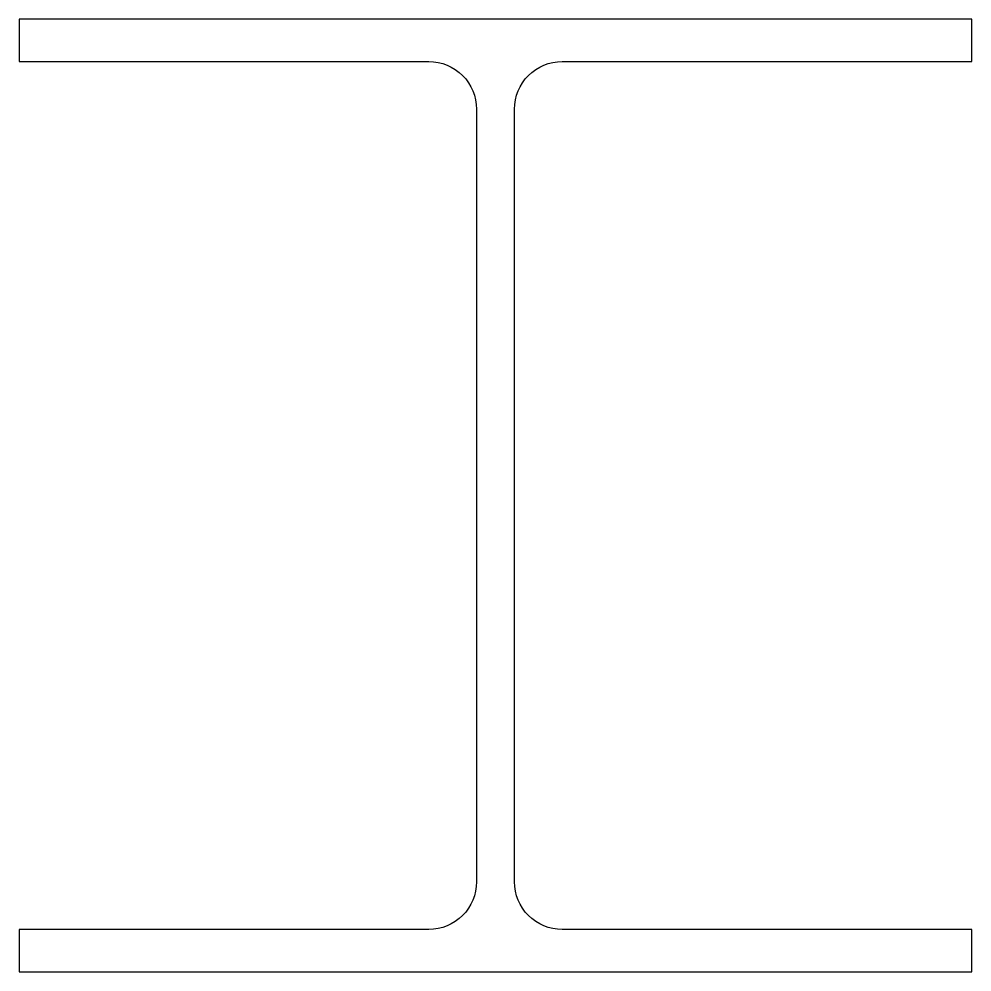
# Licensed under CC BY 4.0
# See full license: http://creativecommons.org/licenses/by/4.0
# Model space of a CAD drawing. Header units: millimetres. Extents: x -76 to 76, y 0 to 152.
import ezdxf

# ---------------------------------------------------------------- set-up
doc = ezdxf.new("R2010")
doc.units = ezdxf.units.MM

# ---------------------------------------------------------------- blocks, each defined once
blk = doc.blocks.new('*U74')
at = {"color": 0}
blk.add_lwpolyline([(-76.2, 145.6), (-10.65, 145.6, -0.414214), (-3.05, 138), (-3.05, 14.4, -0.414214), (-10.65, 6.8), (-76.2, 6.8), (-76.2, 0), (76.2, 0), (76.2, 6.8), (10.65, 6.8, -0.414214), (3.05, 14.4), (3.05, 138, -0.414214), (10.65, 145.6), (76.2, 145.6), (76.2, 152.4), (-76.2, 152.4)], format="xyb", close=True, dxfattribs=at)

msp = doc.modelspace()

# ---------------------------------------------------------------- block references
msp.add_blockref('*U74', (0, 0))

doc.saveas('drawing.dxf')
